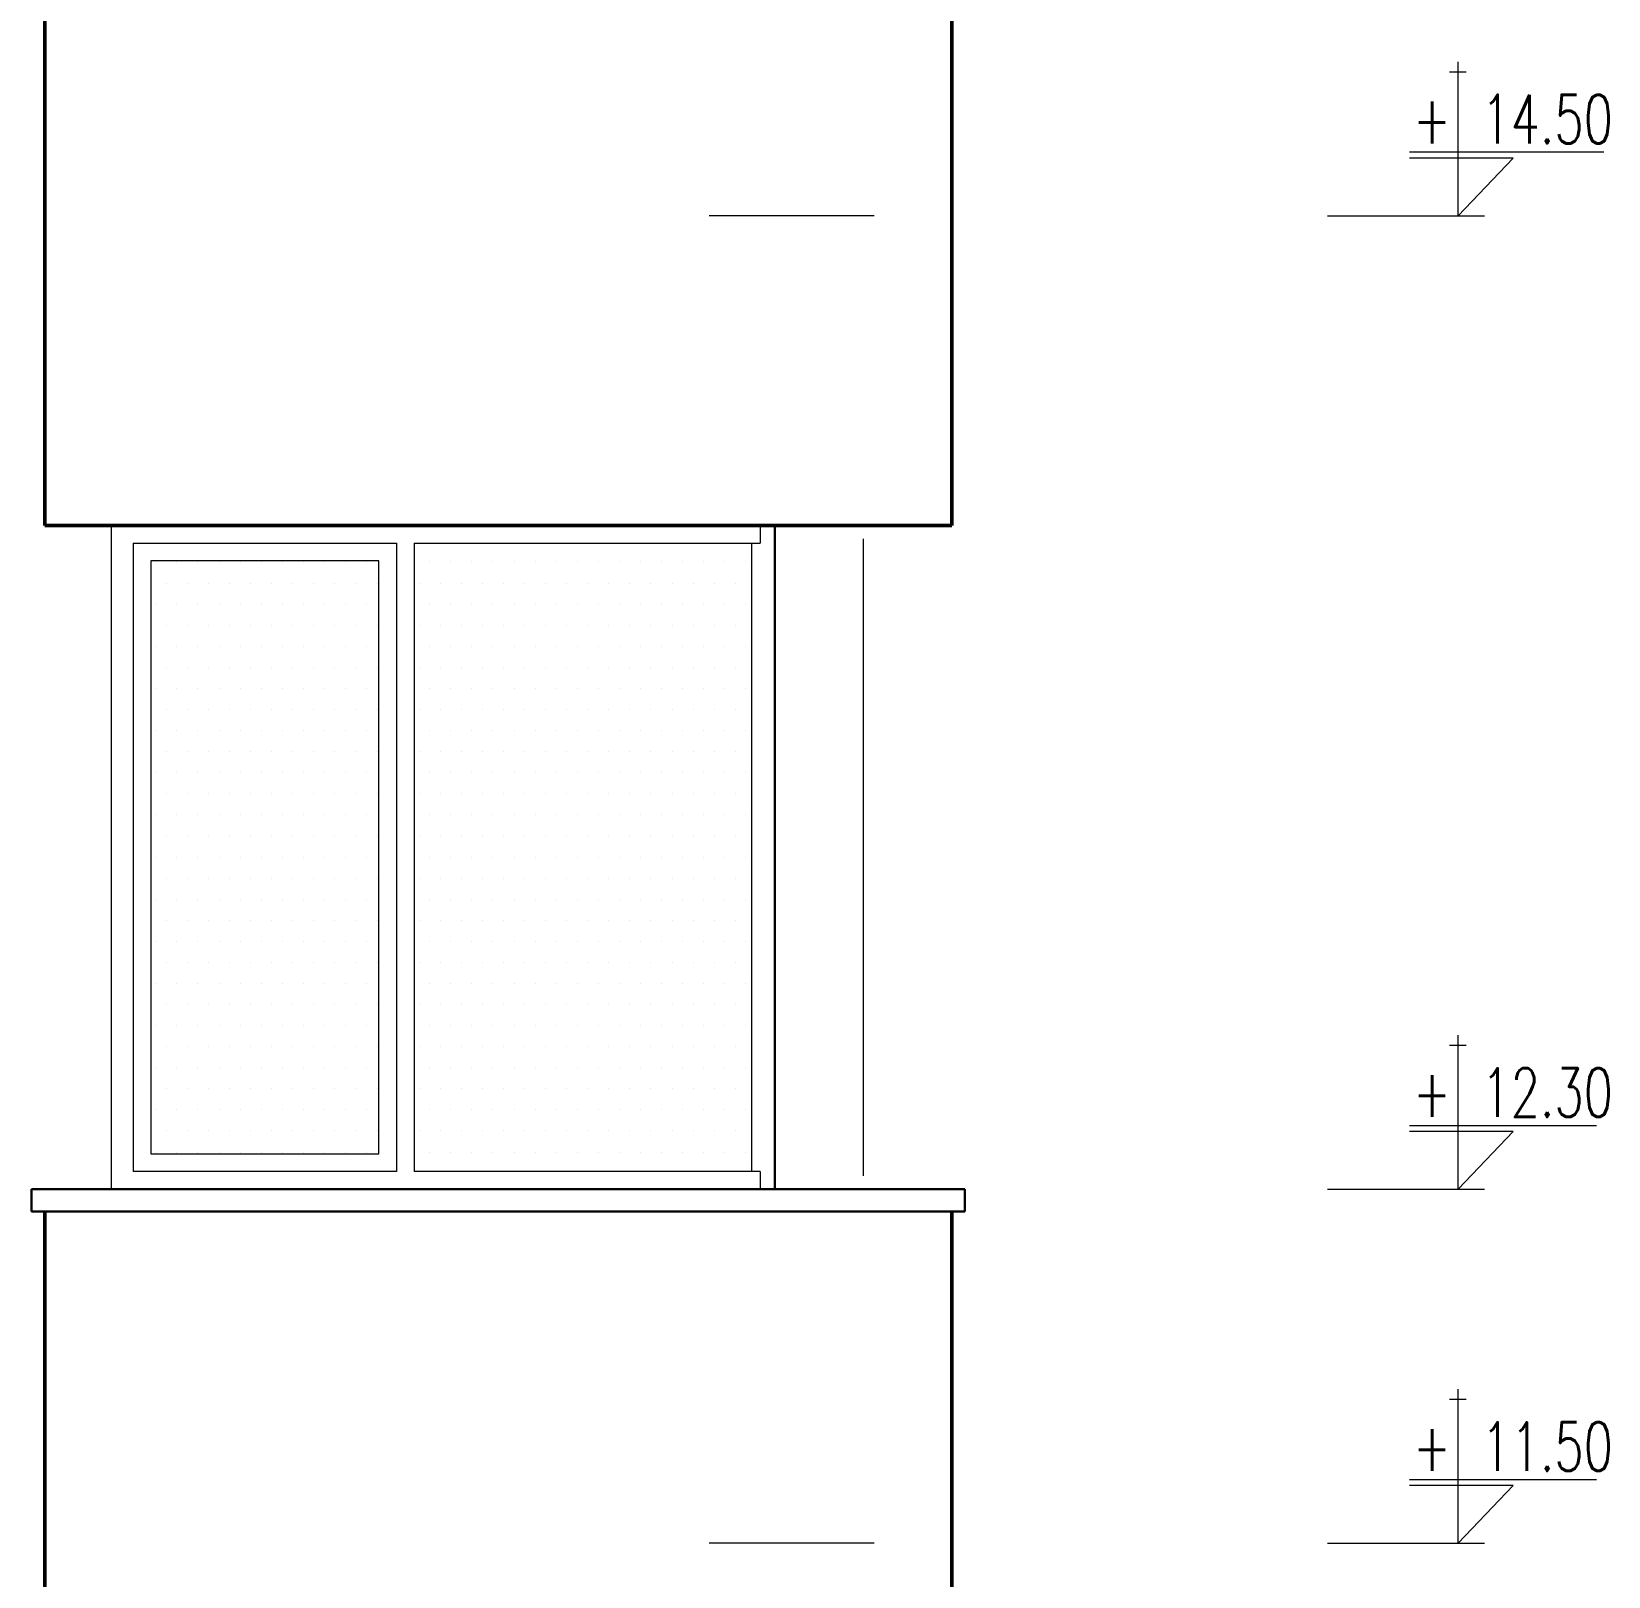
# Model space of a CAD drawing. Header units: millimetres. Extents: x 2016.56 to 2021.8, y 13721.83 to 13722.48.
# Drawn here: x 2020.2897 to 2020.361, y 13722.1634 to 13722.2333 of the extents above; entities that cross this region are included whole.
import ezdxf

# ---------------------------------------------------------------- set-up
doc = ezdxf.new("R2010")
doc.units = ezdxf.units.MM
doc.linetypes.add('ACAD_ISO07W100', pattern=[3, 0, -3])
doc.layers.get('0').update_dxf_attribs({"lineweight": 20})
for name, color, linetype, lineweight in [('0.3', 150, 'Continuous', 30), ('0.5', 200, 'Continuous', 50), ('DUVAR', 4, 'Continuous', 40), ('PENCERE', 3, 'Continuous', 13), ('TEFRİŞ', 11, 'Continuous', 9), ('TEXT', 7, 'Continuous', 20)]:
    doc.layers.add(name, color=color, linetype=linetype, lineweight=lineweight)
doc.styles.get("Standard").update_dxf_attribs({"font": 'txt.shx', "width": 0.7, "height": 11})

msp = doc.modelspace()

# ---------------------------------------------------------------- linework, layer by layer
for p, q in [((2020.293315, 13722.210938), (2020.293315, 13722.180938)), ((2020.322662, 13722.210938), (2020.322662, 13722.210138)), ((2020.294315, 13722.210138), (2020.294315, 13722.181738)), ((2020.294315, 13722.210138), (2020.306215, 13722.210138)), ((2020.306215, 13722.210138), (2020.306215, 13722.181738)), ((2020.307015, 13722.210138), (2020.322662, 13722.210138)), ((2020.307015, 13722.210138), (2020.307015, 13722.181738)), ((2020.322262, 13722.210138), (2020.322262, 13722.181738)), ((2020.305415, 13722.209338), (2020.295115, 13722.209338)), ((2020.295115, 13722.209338), (2020.295115, 13722.182538)), ((2020.305415, 13722.182538), (2020.305415, 13722.209338)), ((2020.295115, 13722.182538), (2020.305415, 13722.182538)), ((2020.306215, 13722.181738), (2020.294315, 13722.181738)), ((2020.322662, 13722.181738), (2020.307015, 13722.181738)), ((2020.322662, 13722.181738), (2020.322662, 13722.180938))]:
    msp.add_line(p, q)
at = {"layer": '0.3'}
for p, q in [((2020.323315, 13722.210938), (2020.323315, 13722.180938)), ((2020.331915, 13722.180938), (2020.289715, 13722.180938)), ((2020.289715, 13722.179938), (2020.289715, 13722.180938)), ((2020.331915, 13722.179938), (2020.331915, 13722.180938)), ((2020.331915, 13722.179938), (2020.289715, 13722.179938))]:
    msp.add_line(p, q, dxfattribs=at)
at = {"layer": '0.5'}
for p, q in [((2020.290315, 13722.239938), (2020.290315, 13722.210938)), ((2020.331315, 13722.239938), (2020.331315, 13722.210938)), ((2020.290315, 13722.210938), (2020.331315, 13722.210938)), ((2020.290315, 13722.179938), (2020.290315, 13722.150938)), ((2020.331315, 13722.179938), (2020.331315, 13722.150938))]:
    msp.add_line(p, q, dxfattribs=at)
at = {"layer": 'DUVAR'}
for p, q in [((2020.295334, 13722.20929), (2020.295334, 13722.20929)), ((2020.296287, 13722.20929), (2020.296287, 13722.20929)), ((2020.297239, 13722.20929), (2020.297239, 13722.20929)), ((2020.298192, 13722.20929), (2020.298192, 13722.20929)), ((2020.299144, 13722.20929), (2020.299144, 13722.20929)), ((2020.300097, 13722.20929), (2020.300097, 13722.20929)), ((2020.301049, 13722.20929), (2020.301049, 13722.20929)), ((2020.302002, 13722.20929), (2020.302002, 13722.20929)), ((2020.302954, 13722.20929), (2020.302954, 13722.20929)), ((2020.303907, 13722.20929), (2020.303907, 13722.20929)), ((2020.304859, 13722.20929), (2020.304859, 13722.20929)), ((2020.307717, 13722.20929), (2020.307717, 13722.20929)), ((2020.308669, 13722.20929), (2020.308669, 13722.20929)), ((2020.309622, 13722.20929), (2020.309622, 13722.20929)), ((2020.310574, 13722.20929), (2020.310574, 13722.20929)), ((2020.311527, 13722.20929), (2020.311527, 13722.20929)), ((2020.312479, 13722.20929), (2020.312479, 13722.20929)), ((2020.313432, 13722.20929), (2020.313432, 13722.20929)), ((2020.314384, 13722.20929), (2020.314384, 13722.20929)), ((2020.315337, 13722.20929), (2020.315337, 13722.20929)), ((2020.316289, 13722.20929), (2020.316289, 13722.20929)), ((2020.317242, 13722.20929), (2020.317242, 13722.20929)), ((2020.318194, 13722.20929), (2020.318194, 13722.20929)), ((2020.319147, 13722.20929), (2020.319147, 13722.20929)), ((2020.320099, 13722.20929), (2020.320099, 13722.20929)), ((2020.321052, 13722.20929), (2020.321052, 13722.20929)), ((2020.322004, 13722.20929), (2020.322004, 13722.20929)), ((2020.29581, 13722.208338), (2020.29581, 13722.208338)), ((2020.296763, 13722.208338), (2020.296763, 13722.208338)), ((2020.297715, 13722.208338), (2020.297715, 13722.208338)), ((2020.298668, 13722.208338), (2020.298668, 13722.208338)), ((2020.29962, 13722.208338), (2020.29962, 13722.208338)), ((2020.300573, 13722.208338), (2020.300573, 13722.208338)), ((2020.301525, 13722.208338), (2020.301525, 13722.208338)), ((2020.302478, 13722.208338), (2020.302478, 13722.208338)), ((2020.30343, 13722.208338), (2020.30343, 13722.208338)), ((2020.304383, 13722.208338), (2020.304383, 13722.208338)), ((2020.305335, 13722.208338), (2020.305335, 13722.208338)), ((2020.30724, 13722.208338), (2020.30724, 13722.208338)), ((2020.308193, 13722.208338), (2020.308193, 13722.208338)), ((2020.309145, 13722.208338), (2020.309145, 13722.208338)), ((2020.310098, 13722.208338), (2020.310098, 13722.208338)), ((2020.31105, 13722.208338), (2020.31105, 13722.208338)), ((2020.312003, 13722.208338), (2020.312003, 13722.208338)), ((2020.312955, 13722.208338), (2020.312955, 13722.208338)), ((2020.313908, 13722.208338), (2020.313908, 13722.208338)), ((2020.31486, 13722.208338), (2020.31486, 13722.208338)), ((2020.315813, 13722.208338), (2020.315813, 13722.208338)), ((2020.316765, 13722.208338), (2020.316765, 13722.208338)), ((2020.317718, 13722.208338), (2020.317718, 13722.208338)), ((2020.31867, 13722.208338), (2020.31867, 13722.208338)), ((2020.319623, 13722.208338), (2020.319623, 13722.208338)), ((2020.320575, 13722.208338), (2020.320575, 13722.208338)), ((2020.321528, 13722.208338), (2020.321528, 13722.208338)), ((2020.295334, 13722.207385), (2020.295334, 13722.207385)), ((2020.296287, 13722.207385), (2020.296287, 13722.207385)), ((2020.297239, 13722.207385), (2020.297239, 13722.207385)), ((2020.298192, 13722.207385), (2020.298192, 13722.207385)), ((2020.299144, 13722.207385), (2020.299144, 13722.207385)), ((2020.300097, 13722.207385), (2020.300097, 13722.207385)), ((2020.301049, 13722.207385), (2020.301049, 13722.207385)), ((2020.302002, 13722.207385), (2020.302002, 13722.207385)), ((2020.302954, 13722.207385), (2020.302954, 13722.207385)), ((2020.303907, 13722.207385), (2020.303907, 13722.207385)), ((2020.304859, 13722.207385), (2020.304859, 13722.207385)), ((2020.307717, 13722.207385), (2020.307717, 13722.207385)), ((2020.308669, 13722.207385), (2020.308669, 13722.207385)), ((2020.309622, 13722.207385), (2020.309622, 13722.207385)), ((2020.310574, 13722.207385), (2020.310574, 13722.207385)), ((2020.311527, 13722.207385), (2020.311527, 13722.207385)), ((2020.312479, 13722.207385), (2020.312479, 13722.207385)), ((2020.313432, 13722.207385), (2020.313432, 13722.207385)), ((2020.314384, 13722.207385), (2020.314384, 13722.207385)), ((2020.315337, 13722.207385), (2020.315337, 13722.207385)), ((2020.316289, 13722.207385), (2020.316289, 13722.207385)), ((2020.317242, 13722.207385), (2020.317242, 13722.207385)), ((2020.318194, 13722.207385), (2020.318194, 13722.207385)), ((2020.319147, 13722.207385), (2020.319147, 13722.207385)), ((2020.320099, 13722.207385), (2020.320099, 13722.207385)), ((2020.321052, 13722.207385), (2020.321052, 13722.207385)), ((2020.322004, 13722.207385), (2020.322004, 13722.207385)), ((2020.29581, 13722.206433), (2020.29581, 13722.206433)), ((2020.296763, 13722.206433), (2020.296763, 13722.206433)), ((2020.297715, 13722.206433), (2020.297715, 13722.206433)), ((2020.298668, 13722.206433), (2020.298668, 13722.206433)), ((2020.29962, 13722.206433), (2020.29962, 13722.206433)), ((2020.300573, 13722.206433), (2020.300573, 13722.206433)), ((2020.301525, 13722.206433), (2020.301525, 13722.206433)), ((2020.302478, 13722.206433), (2020.302478, 13722.206433)), ((2020.30343, 13722.206433), (2020.30343, 13722.206433)), ((2020.304383, 13722.206433), (2020.304383, 13722.206433)), ((2020.305335, 13722.206433), (2020.305335, 13722.206433)), ((2020.30724, 13722.206433), (2020.30724, 13722.206433)), ((2020.308193, 13722.206433), (2020.308193, 13722.206433)), ((2020.309145, 13722.206433), (2020.309145, 13722.206433)), ((2020.310098, 13722.206433), (2020.310098, 13722.206433)), ((2020.31105, 13722.206433), (2020.31105, 13722.206433)), ((2020.312003, 13722.206433), (2020.312003, 13722.206433)), ((2020.312955, 13722.206433), (2020.312955, 13722.206433)), ((2020.313908, 13722.206433), (2020.313908, 13722.206433)), ((2020.31486, 13722.206433), (2020.31486, 13722.206433)), ((2020.315813, 13722.206433), (2020.315813, 13722.206433)), ((2020.316765, 13722.206433), (2020.316765, 13722.206433)), ((2020.317718, 13722.206433), (2020.317718, 13722.206433)), ((2020.31867, 13722.206433), (2020.31867, 13722.206433)), ((2020.319623, 13722.206433), (2020.319623, 13722.206433)), ((2020.320575, 13722.206433), (2020.320575, 13722.206433)), ((2020.321528, 13722.206433), (2020.321528, 13722.206433)), ((2020.295334, 13722.20548), (2020.295334, 13722.20548)), ((2020.296287, 13722.20548), (2020.296287, 13722.20548)), ((2020.297239, 13722.20548), (2020.297239, 13722.20548)), ((2020.298192, 13722.20548), (2020.298192, 13722.20548)), ((2020.299144, 13722.20548), (2020.299144, 13722.20548)), ((2020.300097, 13722.20548), (2020.300097, 13722.20548)), ((2020.301049, 13722.20548), (2020.301049, 13722.20548)), ((2020.302002, 13722.20548), (2020.302002, 13722.20548)), ((2020.302954, 13722.20548), (2020.302954, 13722.20548)), ((2020.303907, 13722.20548), (2020.303907, 13722.20548)), ((2020.304859, 13722.20548), (2020.304859, 13722.20548)), ((2020.307717, 13722.20548), (2020.307717, 13722.20548)), ((2020.308669, 13722.20548), (2020.308669, 13722.20548)), ((2020.309622, 13722.20548), (2020.309622, 13722.20548)), ((2020.310574, 13722.20548), (2020.310574, 13722.20548)), ((2020.311527, 13722.20548), (2020.311527, 13722.20548)), ((2020.312479, 13722.20548), (2020.312479, 13722.20548)), ((2020.313432, 13722.20548), (2020.313432, 13722.20548)), ((2020.314384, 13722.20548), (2020.314384, 13722.20548)), ((2020.315337, 13722.20548), (2020.315337, 13722.20548)), ((2020.316289, 13722.20548), (2020.316289, 13722.20548)), ((2020.317242, 13722.20548), (2020.317242, 13722.20548)), ((2020.318194, 13722.20548), (2020.318194, 13722.20548)), ((2020.319147, 13722.20548), (2020.319147, 13722.20548)), ((2020.320099, 13722.20548), (2020.320099, 13722.20548)), ((2020.321052, 13722.20548), (2020.321052, 13722.20548)), ((2020.322004, 13722.20548), (2020.322004, 13722.20548)), ((2020.29581, 13722.204528), (2020.29581, 13722.204528)), ((2020.296763, 13722.204528), (2020.296763, 13722.204528)), ((2020.297715, 13722.204528), (2020.297715, 13722.204528)), ((2020.298668, 13722.204528), (2020.298668, 13722.204528)), ((2020.29962, 13722.204528), (2020.29962, 13722.204528)), ((2020.300573, 13722.204528), (2020.300573, 13722.204528)), ((2020.301525, 13722.204528), (2020.301525, 13722.204528)), ((2020.302478, 13722.204528), (2020.302478, 13722.204528)), ((2020.30343, 13722.204528), (2020.30343, 13722.204528)), ((2020.304383, 13722.204528), (2020.304383, 13722.204528)), ((2020.305335, 13722.204528), (2020.305335, 13722.204528)), ((2020.30724, 13722.204528), (2020.30724, 13722.204528)), ((2020.308193, 13722.204528), (2020.308193, 13722.204528)), ((2020.309145, 13722.204528), (2020.309145, 13722.204528)), ((2020.310098, 13722.204528), (2020.310098, 13722.204528)), ((2020.31105, 13722.204528), (2020.31105, 13722.204528)), ((2020.312003, 13722.204528), (2020.312003, 13722.204528)), ((2020.312955, 13722.204528), (2020.312955, 13722.204528)), ((2020.313908, 13722.204528), (2020.313908, 13722.204528)), ((2020.31486, 13722.204528), (2020.31486, 13722.204528)), ((2020.315813, 13722.204528), (2020.315813, 13722.204528)), ((2020.316765, 13722.204528), (2020.316765, 13722.204528)), ((2020.317718, 13722.204528), (2020.317718, 13722.204528)), ((2020.31867, 13722.204528), (2020.31867, 13722.204528)), ((2020.319623, 13722.204528), (2020.319623, 13722.204528)), ((2020.320575, 13722.204528), (2020.320575, 13722.204528)), ((2020.321528, 13722.204528), (2020.321528, 13722.204528)), ((2020.295334, 13722.203575), (2020.295334, 13722.203575)), ((2020.296287, 13722.203575), (2020.296287, 13722.203575)), ((2020.297239, 13722.203575), (2020.297239, 13722.203575)), ((2020.298192, 13722.203575), (2020.298192, 13722.203575)), ((2020.299144, 13722.203575), (2020.299144, 13722.203575)), ((2020.300097, 13722.203575), (2020.300097, 13722.203575)), ((2020.301049, 13722.203575), (2020.301049, 13722.203575)), ((2020.302002, 13722.203575), (2020.302002, 13722.203575)), ((2020.302954, 13722.203575), (2020.302954, 13722.203575)), ((2020.303907, 13722.203575), (2020.303907, 13722.203575)), ((2020.304859, 13722.203575), (2020.304859, 13722.203575)), ((2020.307717, 13722.203575), (2020.307717, 13722.203575)), ((2020.308669, 13722.203575), (2020.308669, 13722.203575)), ((2020.309622, 13722.203575), (2020.309622, 13722.203575)), ((2020.310574, 13722.203575), (2020.310574, 13722.203575)), ((2020.311527, 13722.203575), (2020.311527, 13722.203575)), ((2020.312479, 13722.203575), (2020.312479, 13722.203575)), ((2020.313432, 13722.203575), (2020.313432, 13722.203575)), ((2020.314384, 13722.203575), (2020.314384, 13722.203575)), ((2020.315337, 13722.203575), (2020.315337, 13722.203575)), ((2020.316289, 13722.203575), (2020.316289, 13722.203575)), ((2020.317242, 13722.203575), (2020.317242, 13722.203575)), ((2020.318194, 13722.203575), (2020.318194, 13722.203575)), ((2020.319147, 13722.203575), (2020.319147, 13722.203575)), ((2020.320099, 13722.203575), (2020.320099, 13722.203575)), ((2020.321052, 13722.203575), (2020.321052, 13722.203575)), ((2020.322004, 13722.203575), (2020.322004, 13722.203575)), ((2020.29581, 13722.202623), (2020.29581, 13722.202623)), ((2020.296763, 13722.202623), (2020.296763, 13722.202623)), ((2020.297715, 13722.202623), (2020.297715, 13722.202623)), ((2020.298668, 13722.202623), (2020.298668, 13722.202623)), ((2020.29962, 13722.202623), (2020.29962, 13722.202623)), ((2020.300573, 13722.202623), (2020.300573, 13722.202623)), ((2020.301525, 13722.202623), (2020.301525, 13722.202623)), ((2020.302478, 13722.202623), (2020.302478, 13722.202623)), ((2020.30343, 13722.202623), (2020.30343, 13722.202623)), ((2020.304383, 13722.202623), (2020.304383, 13722.202623)), ((2020.305335, 13722.202623), (2020.305335, 13722.202623)), ((2020.30724, 13722.202623), (2020.30724, 13722.202623)), ((2020.308193, 13722.202623), (2020.308193, 13722.202623)), ((2020.309145, 13722.202623), (2020.309145, 13722.202623)), ((2020.310098, 13722.202623), (2020.310098, 13722.202623)), ((2020.31105, 13722.202623), (2020.31105, 13722.202623)), ((2020.312003, 13722.202623), (2020.312003, 13722.202623)), ((2020.312955, 13722.202623), (2020.312955, 13722.202623)), ((2020.313908, 13722.202623), (2020.313908, 13722.202623)), ((2020.31486, 13722.202623), (2020.31486, 13722.202623)), ((2020.315813, 13722.202623), (2020.315813, 13722.202623)), ((2020.316765, 13722.202623), (2020.316765, 13722.202623)), ((2020.317718, 13722.202623), (2020.317718, 13722.202623)), ((2020.31867, 13722.202623), (2020.31867, 13722.202623)), ((2020.319623, 13722.202623), (2020.319623, 13722.202623)), ((2020.320575, 13722.202623), (2020.320575, 13722.202623)), ((2020.321528, 13722.202623), (2020.321528, 13722.202623)), ((2020.295334, 13722.20167), (2020.295334, 13722.20167)), ((2020.296287, 13722.20167), (2020.296287, 13722.20167)), ((2020.297239, 13722.20167), (2020.297239, 13722.20167)), ((2020.298192, 13722.20167), (2020.298192, 13722.20167)), ((2020.299144, 13722.20167), (2020.299144, 13722.20167)), ((2020.300097, 13722.20167), (2020.300097, 13722.20167)), ((2020.301049, 13722.20167), (2020.301049, 13722.20167)), ((2020.302002, 13722.20167), (2020.302002, 13722.20167)), ((2020.302954, 13722.20167), (2020.302954, 13722.20167)), ((2020.303907, 13722.20167), (2020.303907, 13722.20167)), ((2020.304859, 13722.20167), (2020.304859, 13722.20167)), ((2020.307717, 13722.20167), (2020.307717, 13722.20167)), ((2020.308669, 13722.20167), (2020.308669, 13722.20167)), ((2020.309622, 13722.20167), (2020.309622, 13722.20167)), ((2020.310574, 13722.20167), (2020.310574, 13722.20167)), ((2020.311527, 13722.20167), (2020.311527, 13722.20167)), ((2020.312479, 13722.20167), (2020.312479, 13722.20167)), ((2020.313432, 13722.20167), (2020.313432, 13722.20167)), ((2020.314384, 13722.20167), (2020.314384, 13722.20167)), ((2020.315337, 13722.20167), (2020.315337, 13722.20167)), ((2020.316289, 13722.20167), (2020.316289, 13722.20167)), ((2020.317242, 13722.20167), (2020.317242, 13722.20167)), ((2020.318194, 13722.20167), (2020.318194, 13722.20167)), ((2020.319147, 13722.20167), (2020.319147, 13722.20167)), ((2020.320099, 13722.20167), (2020.320099, 13722.20167)), ((2020.321052, 13722.20167), (2020.321052, 13722.20167)), ((2020.322004, 13722.20167), (2020.322004, 13722.20167)), ((2020.29581, 13722.200718), (2020.29581, 13722.200718)), ((2020.296763, 13722.200718), (2020.296763, 13722.200718)), ((2020.297715, 13722.200718), (2020.297715, 13722.200718)), ((2020.298668, 13722.200718), (2020.298668, 13722.200718)), ((2020.29962, 13722.200718), (2020.29962, 13722.200718)), ((2020.300573, 13722.200718), (2020.300573, 13722.200718)), ((2020.301525, 13722.200718), (2020.301525, 13722.200718)), ((2020.302478, 13722.200718), (2020.302478, 13722.200718)), ((2020.30343, 13722.200718), (2020.30343, 13722.200718)), ((2020.304383, 13722.200718), (2020.304383, 13722.200718)), ((2020.305335, 13722.200718), (2020.305335, 13722.200718)), ((2020.30724, 13722.200718), (2020.30724, 13722.200718)), ((2020.308193, 13722.200718), (2020.308193, 13722.200718)), ((2020.309145, 13722.200718), (2020.309145, 13722.200718)), ((2020.310098, 13722.200718), (2020.310098, 13722.200718)), ((2020.31105, 13722.200718), (2020.31105, 13722.200718)), ((2020.312003, 13722.200718), (2020.312003, 13722.200718)), ((2020.312955, 13722.200718), (2020.312955, 13722.200718)), ((2020.313908, 13722.200718), (2020.313908, 13722.200718)), ((2020.31486, 13722.200718), (2020.31486, 13722.200718)), ((2020.315813, 13722.200718), (2020.315813, 13722.200718)), ((2020.316765, 13722.200718), (2020.316765, 13722.200718)), ((2020.317718, 13722.200718), (2020.317718, 13722.200718)), ((2020.31867, 13722.200718), (2020.31867, 13722.200718)), ((2020.319623, 13722.200718), (2020.319623, 13722.200718)), ((2020.320575, 13722.200718), (2020.320575, 13722.200718)), ((2020.321528, 13722.200718), (2020.321528, 13722.200718)), ((2020.295334, 13722.199765), (2020.295334, 13722.199765)), ((2020.296287, 13722.199765), (2020.296287, 13722.199765)), ((2020.297239, 13722.199765), (2020.297239, 13722.199765)), ((2020.298192, 13722.199765), (2020.298192, 13722.199765)), ((2020.299144, 13722.199765), (2020.299144, 13722.199765)), ((2020.300097, 13722.199765), (2020.300097, 13722.199765)), ((2020.301049, 13722.199765), (2020.301049, 13722.199765)), ((2020.302002, 13722.199765), (2020.302002, 13722.199765)), ((2020.302954, 13722.199765), (2020.302954, 13722.199765)), ((2020.303907, 13722.199765), (2020.303907, 13722.199765)), ((2020.304859, 13722.199765), (2020.304859, 13722.199765)), ((2020.307717, 13722.199765), (2020.307717, 13722.199765)), ((2020.308669, 13722.199765), (2020.308669, 13722.199765)), ((2020.309622, 13722.199765), (2020.309622, 13722.199765)), ((2020.310574, 13722.199765), (2020.310574, 13722.199765)), ((2020.311527, 13722.199765), (2020.311527, 13722.199765)), ((2020.312479, 13722.199765), (2020.312479, 13722.199765)), ((2020.313432, 13722.199765), (2020.313432, 13722.199765)), ((2020.314384, 13722.199765), (2020.314384, 13722.199765)), ((2020.315337, 13722.199765), (2020.315337, 13722.199765)), ((2020.316289, 13722.199765), (2020.316289, 13722.199765)), ((2020.317242, 13722.199765), (2020.317242, 13722.199765)), ((2020.318194, 13722.199765), (2020.318194, 13722.199765)), ((2020.319147, 13722.199765), (2020.319147, 13722.199765)), ((2020.320099, 13722.199765), (2020.320099, 13722.199765)), ((2020.321052, 13722.199765), (2020.321052, 13722.199765)), ((2020.322004, 13722.199765), (2020.322004, 13722.199765)), ((2020.29581, 13722.198813), (2020.29581, 13722.198813)), ((2020.296763, 13722.198813), (2020.296763, 13722.198813)), ((2020.297715, 13722.198813), (2020.297715, 13722.198813)), ((2020.298668, 13722.198813), (2020.298668, 13722.198813)), ((2020.29962, 13722.198813), (2020.29962, 13722.198813)), ((2020.300573, 13722.198813), (2020.300573, 13722.198813)), ((2020.301525, 13722.198813), (2020.301525, 13722.198813)), ((2020.302478, 13722.198813), (2020.302478, 13722.198813)), ((2020.30343, 13722.198813), (2020.30343, 13722.198813)), ((2020.304383, 13722.198813), (2020.304383, 13722.198813)), ((2020.305335, 13722.198813), (2020.305335, 13722.198813)), ((2020.30724, 13722.198813), (2020.30724, 13722.198813)), ((2020.308193, 13722.198813), (2020.308193, 13722.198813)), ((2020.309145, 13722.198813), (2020.309145, 13722.198813)), ((2020.310098, 13722.198813), (2020.310098, 13722.198813)), ((2020.31105, 13722.198813), (2020.31105, 13722.198813)), ((2020.312003, 13722.198813), (2020.312003, 13722.198813)), ((2020.312955, 13722.198813), (2020.312955, 13722.198813)), ((2020.313908, 13722.198813), (2020.313908, 13722.198813)), ((2020.31486, 13722.198813), (2020.31486, 13722.198813)), ((2020.315813, 13722.198813), (2020.315813, 13722.198813)), ((2020.316765, 13722.198813), (2020.316765, 13722.198813)), ((2020.317718, 13722.198813), (2020.317718, 13722.198813)), ((2020.31867, 13722.198813), (2020.31867, 13722.198813)), ((2020.319623, 13722.198813), (2020.319623, 13722.198813)), ((2020.320575, 13722.198813), (2020.320575, 13722.198813)), ((2020.321528, 13722.198813), (2020.321528, 13722.198813)), ((2020.295334, 13722.19786), (2020.295334, 13722.19786)), ((2020.296287, 13722.19786), (2020.296287, 13722.19786)), ((2020.297239, 13722.19786), (2020.297239, 13722.19786)), ((2020.298192, 13722.19786), (2020.298192, 13722.19786)), ((2020.299144, 13722.19786), (2020.299144, 13722.19786)), ((2020.300097, 13722.19786), (2020.300097, 13722.19786)), ((2020.301049, 13722.19786), (2020.301049, 13722.19786)), ((2020.302002, 13722.19786), (2020.302002, 13722.19786)), ((2020.302954, 13722.19786), (2020.302954, 13722.19786)), ((2020.303907, 13722.19786), (2020.303907, 13722.19786)), ((2020.304859, 13722.19786), (2020.304859, 13722.19786)), ((2020.307717, 13722.19786), (2020.307717, 13722.19786)), ((2020.308669, 13722.19786), (2020.308669, 13722.19786)), ((2020.309622, 13722.19786), (2020.309622, 13722.19786)), ((2020.310574, 13722.19786), (2020.310574, 13722.19786)), ((2020.311527, 13722.19786), (2020.311527, 13722.19786)), ((2020.312479, 13722.19786), (2020.312479, 13722.19786)), ((2020.313432, 13722.19786), (2020.313432, 13722.19786)), ((2020.314384, 13722.19786), (2020.314384, 13722.19786)), ((2020.315337, 13722.19786), (2020.315337, 13722.19786)), ((2020.316289, 13722.19786), (2020.316289, 13722.19786)), ((2020.317242, 13722.19786), (2020.317242, 13722.19786)), ((2020.318194, 13722.19786), (2020.318194, 13722.19786)), ((2020.319147, 13722.19786), (2020.319147, 13722.19786)), ((2020.320099, 13722.19786), (2020.320099, 13722.19786)), ((2020.321052, 13722.19786), (2020.321052, 13722.19786)), ((2020.322004, 13722.19786), (2020.322004, 13722.19786)), ((2020.29581, 13722.196908), (2020.29581, 13722.196908)), ((2020.296763, 13722.196908), (2020.296763, 13722.196908)), ((2020.297715, 13722.196908), (2020.297715, 13722.196908)), ((2020.298668, 13722.196908), (2020.298668, 13722.196908)), ((2020.29962, 13722.196908), (2020.29962, 13722.196908)), ((2020.300573, 13722.196908), (2020.300573, 13722.196908)), ((2020.301525, 13722.196908), (2020.301525, 13722.196908)), ((2020.302478, 13722.196908), (2020.302478, 13722.196908)), ((2020.30343, 13722.196908), (2020.30343, 13722.196908)), ((2020.304383, 13722.196908), (2020.304383, 13722.196908)), ((2020.305335, 13722.196908), (2020.305335, 13722.196908)), ((2020.30724, 13722.196908), (2020.30724, 13722.196908)), ((2020.308193, 13722.196908), (2020.308193, 13722.196908)), ((2020.309145, 13722.196908), (2020.309145, 13722.196908)), ((2020.310098, 13722.196908), (2020.310098, 13722.196908)), ((2020.31105, 13722.196908), (2020.31105, 13722.196908)), ((2020.312003, 13722.196908), (2020.312003, 13722.196908)), ((2020.312955, 13722.196908), (2020.312955, 13722.196908)), ((2020.313908, 13722.196908), (2020.313908, 13722.196908)), ((2020.31486, 13722.196908), (2020.31486, 13722.196908)), ((2020.315813, 13722.196908), (2020.315813, 13722.196908)), ((2020.316765, 13722.196908), (2020.316765, 13722.196908)), ((2020.317718, 13722.196908), (2020.317718, 13722.196908)), ((2020.31867, 13722.196908), (2020.31867, 13722.196908)), ((2020.319623, 13722.196908), (2020.319623, 13722.196908)), ((2020.320575, 13722.196908), (2020.320575, 13722.196908)), ((2020.321528, 13722.196908), (2020.321528, 13722.196908)), ((2020.295334, 13722.195955), (2020.295334, 13722.195955)), ((2020.296287, 13722.195955), (2020.296287, 13722.195955)), ((2020.297239, 13722.195955), (2020.297239, 13722.195955)), ((2020.298192, 13722.195955), (2020.298192, 13722.195955)), ((2020.299144, 13722.195955), (2020.299144, 13722.195955)), ((2020.300097, 13722.195955), (2020.300097, 13722.195955)), ((2020.301049, 13722.195955), (2020.301049, 13722.195955)), ((2020.302002, 13722.195955), (2020.302002, 13722.195955)), ((2020.302954, 13722.195955), (2020.302954, 13722.195955)), ((2020.303907, 13722.195955), (2020.303907, 13722.195955)), ((2020.304859, 13722.195955), (2020.304859, 13722.195955)), ((2020.307717, 13722.195955), (2020.307717, 13722.195955)), ((2020.308669, 13722.195955), (2020.308669, 13722.195955)), ((2020.309622, 13722.195955), (2020.309622, 13722.195955)), ((2020.310574, 13722.195955), (2020.310574, 13722.195955)), ((2020.311527, 13722.195955), (2020.311527, 13722.195955)), ((2020.312479, 13722.195955), (2020.312479, 13722.195955)), ((2020.313432, 13722.195955), (2020.313432, 13722.195955)), ((2020.314384, 13722.195955), (2020.314384, 13722.195955)), ((2020.315337, 13722.195955), (2020.315337, 13722.195955)), ((2020.316289, 13722.195955), (2020.316289, 13722.195955)), ((2020.317242, 13722.195955), (2020.317242, 13722.195955)), ((2020.318194, 13722.195955), (2020.318194, 13722.195955)), ((2020.319147, 13722.195955), (2020.319147, 13722.195955)), ((2020.320099, 13722.195955), (2020.320099, 13722.195955)), ((2020.321052, 13722.195955), (2020.321052, 13722.195955)), ((2020.322004, 13722.195955), (2020.322004, 13722.195955)), ((2020.29581, 13722.195003), (2020.29581, 13722.195003)), ((2020.296763, 13722.195003), (2020.296763, 13722.195003)), ((2020.297715, 13722.195003), (2020.297715, 13722.195003)), ((2020.298668, 13722.195003), (2020.298668, 13722.195003)), ((2020.29962, 13722.195003), (2020.29962, 13722.195003)), ((2020.300573, 13722.195003), (2020.300573, 13722.195003)), ((2020.301525, 13722.195003), (2020.301525, 13722.195003)), ((2020.302478, 13722.195003), (2020.302478, 13722.195003)), ((2020.30343, 13722.195003), (2020.30343, 13722.195003)), ((2020.304383, 13722.195003), (2020.304383, 13722.195003)), ((2020.305335, 13722.195003), (2020.305335, 13722.195003)), ((2020.30724, 13722.195003), (2020.30724, 13722.195003)), ((2020.308193, 13722.195003), (2020.308193, 13722.195003)), ((2020.309145, 13722.195003), (2020.309145, 13722.195003)), ((2020.310098, 13722.195003), (2020.310098, 13722.195003)), ((2020.31105, 13722.195003), (2020.31105, 13722.195003)), ((2020.312003, 13722.195003), (2020.312003, 13722.195003)), ((2020.312955, 13722.195003), (2020.312955, 13722.195003)), ((2020.313908, 13722.195003), (2020.313908, 13722.195003)), ((2020.31486, 13722.195003), (2020.31486, 13722.195003)), ((2020.315813, 13722.195003), (2020.315813, 13722.195003)), ((2020.316765, 13722.195003), (2020.316765, 13722.195003)), ((2020.317718, 13722.195003), (2020.317718, 13722.195003)), ((2020.31867, 13722.195003), (2020.31867, 13722.195003)), ((2020.319623, 13722.195003), (2020.319623, 13722.195003)), ((2020.320575, 13722.195003), (2020.320575, 13722.195003)), ((2020.321528, 13722.195003), (2020.321528, 13722.195003)), ((2020.295334, 13722.19405), (2020.295334, 13722.19405)), ((2020.296287, 13722.19405), (2020.296287, 13722.19405)), ((2020.297239, 13722.19405), (2020.297239, 13722.19405)), ((2020.298192, 13722.19405), (2020.298192, 13722.19405)), ((2020.299144, 13722.19405), (2020.299144, 13722.19405)), ((2020.300097, 13722.19405), (2020.300097, 13722.19405)), ((2020.301049, 13722.19405), (2020.301049, 13722.19405)), ((2020.302002, 13722.19405), (2020.302002, 13722.19405)), ((2020.302954, 13722.19405), (2020.302954, 13722.19405)), ((2020.303907, 13722.19405), (2020.303907, 13722.19405)), ((2020.304859, 13722.19405), (2020.304859, 13722.19405)), ((2020.307717, 13722.19405), (2020.307717, 13722.19405)), ((2020.308669, 13722.19405), (2020.308669, 13722.19405)), ((2020.309622, 13722.19405), (2020.309622, 13722.19405)), ((2020.310574, 13722.19405), (2020.310574, 13722.19405)), ((2020.311527, 13722.19405), (2020.311527, 13722.19405)), ((2020.312479, 13722.19405), (2020.312479, 13722.19405)), ((2020.313432, 13722.19405), (2020.313432, 13722.19405)), ((2020.314384, 13722.19405), (2020.314384, 13722.19405)), ((2020.315337, 13722.19405), (2020.315337, 13722.19405)), ((2020.316289, 13722.19405), (2020.316289, 13722.19405)), ((2020.317242, 13722.19405), (2020.317242, 13722.19405)), ((2020.318194, 13722.19405), (2020.318194, 13722.19405)), ((2020.319147, 13722.19405), (2020.319147, 13722.19405)), ((2020.320099, 13722.19405), (2020.320099, 13722.19405)), ((2020.321052, 13722.19405), (2020.321052, 13722.19405)), ((2020.322004, 13722.19405), (2020.322004, 13722.19405)), ((2020.29581, 13722.193098), (2020.29581, 13722.193098)), ((2020.296763, 13722.193098), (2020.296763, 13722.193098)), ((2020.297715, 13722.193098), (2020.297715, 13722.193098)), ((2020.298668, 13722.193098), (2020.298668, 13722.193098)), ((2020.29962, 13722.193098), (2020.29962, 13722.193098)), ((2020.300573, 13722.193098), (2020.300573, 13722.193098)), ((2020.301525, 13722.193098), (2020.301525, 13722.193098)), ((2020.302478, 13722.193098), (2020.302478, 13722.193098)), ((2020.30343, 13722.193098), (2020.30343, 13722.193098)), ((2020.304383, 13722.193098), (2020.304383, 13722.193098)), ((2020.305335, 13722.193098), (2020.305335, 13722.193098)), ((2020.30724, 13722.193098), (2020.30724, 13722.193098)), ((2020.308193, 13722.193098), (2020.308193, 13722.193098)), ((2020.309145, 13722.193098), (2020.309145, 13722.193098)), ((2020.310098, 13722.193098), (2020.310098, 13722.193098)), ((2020.31105, 13722.193098), (2020.31105, 13722.193098)), ((2020.312003, 13722.193098), (2020.312003, 13722.193098)), ((2020.312955, 13722.193098), (2020.312955, 13722.193098)), ((2020.313908, 13722.193098), (2020.313908, 13722.193098)), ((2020.31486, 13722.193098), (2020.31486, 13722.193098)), ((2020.315813, 13722.193098), (2020.315813, 13722.193098)), ((2020.316765, 13722.193098), (2020.316765, 13722.193098)), ((2020.317718, 13722.193098), (2020.317718, 13722.193098)), ((2020.31867, 13722.193098), (2020.31867, 13722.193098)), ((2020.319623, 13722.193098), (2020.319623, 13722.193098)), ((2020.320575, 13722.193098), (2020.320575, 13722.193098)), ((2020.321528, 13722.193098), (2020.321528, 13722.193098)), ((2020.295334, 13722.192145), (2020.295334, 13722.192145)), ((2020.296287, 13722.192145), (2020.296287, 13722.192145)), ((2020.297239, 13722.192145), (2020.297239, 13722.192145)), ((2020.298192, 13722.192145), (2020.298192, 13722.192145)), ((2020.299144, 13722.192145), (2020.299144, 13722.192145)), ((2020.300097, 13722.192145), (2020.300097, 13722.192145)), ((2020.301049, 13722.192145), (2020.301049, 13722.192145)), ((2020.302002, 13722.192145), (2020.302002, 13722.192145)), ((2020.302954, 13722.192145), (2020.302954, 13722.192145)), ((2020.303907, 13722.192145), (2020.303907, 13722.192145)), ((2020.304859, 13722.192145), (2020.304859, 13722.192145)), ((2020.307717, 13722.192145), (2020.307717, 13722.192145)), ((2020.308669, 13722.192145), (2020.308669, 13722.192145)), ((2020.309622, 13722.192145), (2020.309622, 13722.192145)), ((2020.310574, 13722.192145), (2020.310574, 13722.192145)), ((2020.311527, 13722.192145), (2020.311527, 13722.192145)), ((2020.312479, 13722.192145), (2020.312479, 13722.192145)), ((2020.313432, 13722.192145), (2020.313432, 13722.192145)), ((2020.314384, 13722.192145), (2020.314384, 13722.192145)), ((2020.315337, 13722.192145), (2020.315337, 13722.192145)), ((2020.316289, 13722.192145), (2020.316289, 13722.192145)), ((2020.317242, 13722.192145), (2020.317242, 13722.192145)), ((2020.318194, 13722.192145), (2020.318194, 13722.192145)), ((2020.319147, 13722.192145), (2020.319147, 13722.192145)), ((2020.320099, 13722.192145), (2020.320099, 13722.192145)), ((2020.321052, 13722.192145), (2020.321052, 13722.192145)), ((2020.322004, 13722.192145), (2020.322004, 13722.192145)), ((2020.29581, 13722.191193), (2020.29581, 13722.191193)), ((2020.296763, 13722.191193), (2020.296763, 13722.191193)), ((2020.297715, 13722.191193), (2020.297715, 13722.191193)), ((2020.298668, 13722.191193), (2020.298668, 13722.191193)), ((2020.29962, 13722.191193), (2020.29962, 13722.191193)), ((2020.300573, 13722.191193), (2020.300573, 13722.191193)), ((2020.301525, 13722.191193), (2020.301525, 13722.191193)), ((2020.302478, 13722.191193), (2020.302478, 13722.191193)), ((2020.30343, 13722.191193), (2020.30343, 13722.191193)), ((2020.304383, 13722.191193), (2020.304383, 13722.191193)), ((2020.305335, 13722.191193), (2020.305335, 13722.191193)), ((2020.30724, 13722.191193), (2020.30724, 13722.191193)), ((2020.308193, 13722.191193), (2020.308193, 13722.191193)), ((2020.309145, 13722.191193), (2020.309145, 13722.191193)), ((2020.310098, 13722.191193), (2020.310098, 13722.191193)), ((2020.31105, 13722.191193), (2020.31105, 13722.191193)), ((2020.312003, 13722.191193), (2020.312003, 13722.191193)), ((2020.312955, 13722.191193), (2020.312955, 13722.191193)), ((2020.313908, 13722.191193), (2020.313908, 13722.191193)), ((2020.31486, 13722.191193), (2020.31486, 13722.191193)), ((2020.315813, 13722.191193), (2020.315813, 13722.191193)), ((2020.316765, 13722.191193), (2020.316765, 13722.191193)), ((2020.317718, 13722.191193), (2020.317718, 13722.191193)), ((2020.31867, 13722.191193), (2020.31867, 13722.191193)), ((2020.319623, 13722.191193), (2020.319623, 13722.191193)), ((2020.320575, 13722.191193), (2020.320575, 13722.191193)), ((2020.321528, 13722.191193), (2020.321528, 13722.191193)), ((2020.295334, 13722.19024), (2020.295334, 13722.19024)), ((2020.296287, 13722.19024), (2020.296287, 13722.19024)), ((2020.297239, 13722.19024), (2020.297239, 13722.19024)), ((2020.298192, 13722.19024), (2020.298192, 13722.19024)), ((2020.299144, 13722.19024), (2020.299144, 13722.19024)), ((2020.300097, 13722.19024), (2020.300097, 13722.19024)), ((2020.301049, 13722.19024), (2020.301049, 13722.19024)), ((2020.302002, 13722.19024), (2020.302002, 13722.19024)), ((2020.302954, 13722.19024), (2020.302954, 13722.19024)), ((2020.303907, 13722.19024), (2020.303907, 13722.19024)), ((2020.304859, 13722.19024), (2020.304859, 13722.19024)), ((2020.307717, 13722.19024), (2020.307717, 13722.19024)), ((2020.308669, 13722.19024), (2020.308669, 13722.19024)), ((2020.309622, 13722.19024), (2020.309622, 13722.19024)), ((2020.310574, 13722.19024), (2020.310574, 13722.19024)), ((2020.311527, 13722.19024), (2020.311527, 13722.19024)), ((2020.312479, 13722.19024), (2020.312479, 13722.19024)), ((2020.313432, 13722.19024), (2020.313432, 13722.19024)), ((2020.314384, 13722.19024), (2020.314384, 13722.19024)), ((2020.315337, 13722.19024), (2020.315337, 13722.19024)), ((2020.316289, 13722.19024), (2020.316289, 13722.19024)), ((2020.317242, 13722.19024), (2020.317242, 13722.19024)), ((2020.318194, 13722.19024), (2020.318194, 13722.19024)), ((2020.319147, 13722.19024), (2020.319147, 13722.19024)), ((2020.320099, 13722.19024), (2020.320099, 13722.19024)), ((2020.321052, 13722.19024), (2020.321052, 13722.19024)), ((2020.322004, 13722.19024), (2020.322004, 13722.19024)), ((2020.29581, 13722.189288), (2020.29581, 13722.189288)), ((2020.296763, 13722.189288), (2020.296763, 13722.189288)), ((2020.297715, 13722.189288), (2020.297715, 13722.189288)), ((2020.298668, 13722.189288), (2020.298668, 13722.189288)), ((2020.29962, 13722.189288), (2020.29962, 13722.189288)), ((2020.300573, 13722.189288), (2020.300573, 13722.189288)), ((2020.301525, 13722.189288), (2020.301525, 13722.189288)), ((2020.302478, 13722.189288), (2020.302478, 13722.189288)), ((2020.30343, 13722.189288), (2020.30343, 13722.189288)), ((2020.304383, 13722.189288), (2020.304383, 13722.189288)), ((2020.305335, 13722.189288), (2020.305335, 13722.189288)), ((2020.30724, 13722.189288), (2020.30724, 13722.189288)), ((2020.308193, 13722.189288), (2020.308193, 13722.189288)), ((2020.309145, 13722.189288), (2020.309145, 13722.189288)), ((2020.310098, 13722.189288), (2020.310098, 13722.189288)), ((2020.31105, 13722.189288), (2020.31105, 13722.189288)), ((2020.312003, 13722.189288), (2020.312003, 13722.189288)), ((2020.312955, 13722.189288), (2020.312955, 13722.189288)), ((2020.313908, 13722.189288), (2020.313908, 13722.189288)), ((2020.31486, 13722.189288), (2020.31486, 13722.189288)), ((2020.315813, 13722.189288), (2020.315813, 13722.189288)), ((2020.316765, 13722.189288), (2020.316765, 13722.189288)), ((2020.317718, 13722.189288), (2020.317718, 13722.189288)), ((2020.31867, 13722.189288), (2020.31867, 13722.189288)), ((2020.319623, 13722.189288), (2020.319623, 13722.189288)), ((2020.320575, 13722.189288), (2020.320575, 13722.189288)), ((2020.321528, 13722.189288), (2020.321528, 13722.189288)), ((2020.295334, 13722.188335), (2020.295334, 13722.188335)), ((2020.296287, 13722.188335), (2020.296287, 13722.188335)), ((2020.297239, 13722.188335), (2020.297239, 13722.188335)), ((2020.298192, 13722.188335), (2020.298192, 13722.188335)), ((2020.299144, 13722.188335), (2020.299144, 13722.188335)), ((2020.300097, 13722.188335), (2020.300097, 13722.188335)), ((2020.301049, 13722.188335), (2020.301049, 13722.188335)), ((2020.302002, 13722.188335), (2020.302002, 13722.188335)), ((2020.302954, 13722.188335), (2020.302954, 13722.188335)), ((2020.303907, 13722.188335), (2020.303907, 13722.188335)), ((2020.304859, 13722.188335), (2020.304859, 13722.188335)), ((2020.307717, 13722.188335), (2020.307717, 13722.188335)), ((2020.308669, 13722.188335), (2020.308669, 13722.188335)), ((2020.309622, 13722.188335), (2020.309622, 13722.188335)), ((2020.310574, 13722.188335), (2020.310574, 13722.188335)), ((2020.311527, 13722.188335), (2020.311527, 13722.188335)), ((2020.312479, 13722.188335), (2020.312479, 13722.188335)), ((2020.313432, 13722.188335), (2020.313432, 13722.188335)), ((2020.314384, 13722.188335), (2020.314384, 13722.188335)), ((2020.315337, 13722.188335), (2020.315337, 13722.188335)), ((2020.316289, 13722.188335), (2020.316289, 13722.188335)), ((2020.317242, 13722.188335), (2020.317242, 13722.188335)), ((2020.318194, 13722.188335), (2020.318194, 13722.188335)), ((2020.319147, 13722.188335), (2020.319147, 13722.188335)), ((2020.320099, 13722.188335), (2020.320099, 13722.188335)), ((2020.321052, 13722.188335), (2020.321052, 13722.188335)), ((2020.322004, 13722.188335), (2020.322004, 13722.188335)), ((2020.29581, 13722.187383), (2020.29581, 13722.187383)), ((2020.296763, 13722.187383), (2020.296763, 13722.187383)), ((2020.297715, 13722.187383), (2020.297715, 13722.187383)), ((2020.298668, 13722.187383), (2020.298668, 13722.187383)), ((2020.29962, 13722.187383), (2020.29962, 13722.187383)), ((2020.300573, 13722.187383), (2020.300573, 13722.187383)), ((2020.301525, 13722.187383), (2020.301525, 13722.187383)), ((2020.302478, 13722.187383), (2020.302478, 13722.187383)), ((2020.30343, 13722.187383), (2020.30343, 13722.187383)), ((2020.304383, 13722.187383), (2020.304383, 13722.187383)), ((2020.305335, 13722.187383), (2020.305335, 13722.187383)), ((2020.30724, 13722.187383), (2020.30724, 13722.187383)), ((2020.308193, 13722.187383), (2020.308193, 13722.187383)), ((2020.309145, 13722.187383), (2020.309145, 13722.187383)), ((2020.310098, 13722.187383), (2020.310098, 13722.187383)), ((2020.31105, 13722.187383), (2020.31105, 13722.187383)), ((2020.312003, 13722.187383), (2020.312003, 13722.187383)), ((2020.312955, 13722.187383), (2020.312955, 13722.187383)), ((2020.313908, 13722.187383), (2020.313908, 13722.187383)), ((2020.31486, 13722.187383), (2020.31486, 13722.187383)), ((2020.315813, 13722.187383), (2020.315813, 13722.187383)), ((2020.316765, 13722.187383), (2020.316765, 13722.187383)), ((2020.317718, 13722.187383), (2020.317718, 13722.187383)), ((2020.31867, 13722.187383), (2020.31867, 13722.187383)), ((2020.319623, 13722.187383), (2020.319623, 13722.187383)), ((2020.320575, 13722.187383), (2020.320575, 13722.187383)), ((2020.321528, 13722.187383), (2020.321528, 13722.187383)), ((2020.295334, 13722.18643), (2020.295334, 13722.18643)), ((2020.296287, 13722.18643), (2020.296287, 13722.18643)), ((2020.297239, 13722.18643), (2020.297239, 13722.18643)), ((2020.298192, 13722.18643), (2020.298192, 13722.18643)), ((2020.299144, 13722.18643), (2020.299144, 13722.18643)), ((2020.300097, 13722.18643), (2020.300097, 13722.18643)), ((2020.301049, 13722.18643), (2020.301049, 13722.18643)), ((2020.302002, 13722.18643), (2020.302002, 13722.18643)), ((2020.302954, 13722.18643), (2020.302954, 13722.18643)), ((2020.303907, 13722.18643), (2020.303907, 13722.18643)), ((2020.304859, 13722.18643), (2020.304859, 13722.18643)), ((2020.307717, 13722.18643), (2020.307717, 13722.18643)), ((2020.308669, 13722.18643), (2020.308669, 13722.18643)), ((2020.309622, 13722.18643), (2020.309622, 13722.18643)), ((2020.310574, 13722.18643), (2020.310574, 13722.18643)), ((2020.311527, 13722.18643), (2020.311527, 13722.18643)), ((2020.312479, 13722.18643), (2020.312479, 13722.18643)), ((2020.313432, 13722.18643), (2020.313432, 13722.18643)), ((2020.314384, 13722.18643), (2020.314384, 13722.18643)), ((2020.315337, 13722.18643), (2020.315337, 13722.18643)), ((2020.316289, 13722.18643), (2020.316289, 13722.18643)), ((2020.317242, 13722.18643), (2020.317242, 13722.18643)), ((2020.318194, 13722.18643), (2020.318194, 13722.18643)), ((2020.319147, 13722.18643), (2020.319147, 13722.18643)), ((2020.320099, 13722.18643), (2020.320099, 13722.18643)), ((2020.321052, 13722.18643), (2020.321052, 13722.18643)), ((2020.322004, 13722.18643), (2020.322004, 13722.18643)), ((2020.29581, 13722.185478), (2020.29581, 13722.185478)), ((2020.296763, 13722.185478), (2020.296763, 13722.185478)), ((2020.297715, 13722.185478), (2020.297715, 13722.185478)), ((2020.298668, 13722.185478), (2020.298668, 13722.185478)), ((2020.29962, 13722.185478), (2020.29962, 13722.185478)), ((2020.300573, 13722.185478), (2020.300573, 13722.185478)), ((2020.301525, 13722.185478), (2020.301525, 13722.185478)), ((2020.302478, 13722.185478), (2020.302478, 13722.185478)), ((2020.30343, 13722.185478), (2020.30343, 13722.185478)), ((2020.304383, 13722.185478), (2020.304383, 13722.185478)), ((2020.305335, 13722.185478), (2020.305335, 13722.185478)), ((2020.30724, 13722.185478), (2020.30724, 13722.185478)), ((2020.308193, 13722.185478), (2020.308193, 13722.185478)), ((2020.309145, 13722.185478), (2020.309145, 13722.185478)), ((2020.310098, 13722.185478), (2020.310098, 13722.185478)), ((2020.31105, 13722.185478), (2020.31105, 13722.185478)), ((2020.312003, 13722.185478), (2020.312003, 13722.185478)), ((2020.312955, 13722.185478), (2020.312955, 13722.185478)), ((2020.313908, 13722.185478), (2020.313908, 13722.185478)), ((2020.31486, 13722.185478), (2020.31486, 13722.185478)), ((2020.315813, 13722.185478), (2020.315813, 13722.185478)), ((2020.316765, 13722.185478), (2020.316765, 13722.185478)), ((2020.317718, 13722.185478), (2020.317718, 13722.185478)), ((2020.31867, 13722.185478), (2020.31867, 13722.185478)), ((2020.319623, 13722.185478), (2020.319623, 13722.185478)), ((2020.320575, 13722.185478), (2020.320575, 13722.185478)), ((2020.321528, 13722.185478), (2020.321528, 13722.185478)), ((2020.295334, 13722.184525), (2020.295334, 13722.184525)), ((2020.296287, 13722.184525), (2020.296287, 13722.184525)), ((2020.297239, 13722.184525), (2020.297239, 13722.184525)), ((2020.298192, 13722.184525), (2020.298192, 13722.184525)), ((2020.299144, 13722.184525), (2020.299144, 13722.184525)), ((2020.300097, 13722.184525), (2020.300097, 13722.184525)), ((2020.301049, 13722.184525), (2020.301049, 13722.184525)), ((2020.302002, 13722.184525), (2020.302002, 13722.184525)), ((2020.302954, 13722.184525), (2020.302954, 13722.184525)), ((2020.303907, 13722.184525), (2020.303907, 13722.184525)), ((2020.304859, 13722.184525), (2020.304859, 13722.184525)), ((2020.307717, 13722.184525), (2020.307717, 13722.184525)), ((2020.308669, 13722.184525), (2020.308669, 13722.184525)), ((2020.309622, 13722.184525), (2020.309622, 13722.184525)), ((2020.310574, 13722.184525), (2020.310574, 13722.184525)), ((2020.311527, 13722.184525), (2020.311527, 13722.184525)), ((2020.312479, 13722.184525), (2020.312479, 13722.184525)), ((2020.313432, 13722.184525), (2020.313432, 13722.184525)), ((2020.314384, 13722.184525), (2020.314384, 13722.184525)), ((2020.315337, 13722.184525), (2020.315337, 13722.184525)), ((2020.316289, 13722.184525), (2020.316289, 13722.184525)), ((2020.317242, 13722.184525), (2020.317242, 13722.184525)), ((2020.318194, 13722.184525), (2020.318194, 13722.184525)), ((2020.319147, 13722.184525), (2020.319147, 13722.184525)), ((2020.320099, 13722.184525), (2020.320099, 13722.184525)), ((2020.321052, 13722.184525), (2020.321052, 13722.184525)), ((2020.322004, 13722.184525), (2020.322004, 13722.184525)), ((2020.29581, 13722.183573), (2020.29581, 13722.183573)), ((2020.296763, 13722.183573), (2020.296763, 13722.183573)), ((2020.297715, 13722.183573), (2020.297715, 13722.183573)), ((2020.298668, 13722.183573), (2020.298668, 13722.183573)), ((2020.29962, 13722.183573), (2020.29962, 13722.183573)), ((2020.300573, 13722.183573), (2020.300573, 13722.183573)), ((2020.301525, 13722.183573), (2020.301525, 13722.183573)), ((2020.302478, 13722.183573), (2020.302478, 13722.183573)), ((2020.30343, 13722.183573), (2020.30343, 13722.183573)), ((2020.304383, 13722.183573), (2020.304383, 13722.183573)), ((2020.305335, 13722.183573), (2020.305335, 13722.183573)), ((2020.30724, 13722.183573), (2020.30724, 13722.183573)), ((2020.308193, 13722.183573), (2020.308193, 13722.183573)), ((2020.309145, 13722.183573), (2020.309145, 13722.183573)), ((2020.310098, 13722.183573), (2020.310098, 13722.183573)), ((2020.31105, 13722.183573), (2020.31105, 13722.183573)), ((2020.312003, 13722.183573), (2020.312003, 13722.183573)), ((2020.312955, 13722.183573), (2020.312955, 13722.183573)), ((2020.313908, 13722.183573), (2020.313908, 13722.183573)), ((2020.31486, 13722.183573), (2020.31486, 13722.183573)), ((2020.315813, 13722.183573), (2020.315813, 13722.183573)), ((2020.316765, 13722.183573), (2020.316765, 13722.183573)), ((2020.317718, 13722.183573), (2020.317718, 13722.183573)), ((2020.31867, 13722.183573), (2020.31867, 13722.183573)), ((2020.319623, 13722.183573), (2020.319623, 13722.183573)), ((2020.320575, 13722.183573), (2020.320575, 13722.183573)), ((2020.321528, 13722.183573), (2020.321528, 13722.183573)), ((2020.295334, 13722.18262), (2020.295334, 13722.18262)), ((2020.296287, 13722.18262), (2020.296287, 13722.18262)), ((2020.297239, 13722.18262), (2020.297239, 13722.18262)), ((2020.298192, 13722.18262), (2020.298192, 13722.18262)), ((2020.299144, 13722.18262), (2020.299144, 13722.18262)), ((2020.300097, 13722.18262), (2020.300097, 13722.18262)), ((2020.301049, 13722.18262), (2020.301049, 13722.18262)), ((2020.302002, 13722.18262), (2020.302002, 13722.18262)), ((2020.302954, 13722.18262), (2020.302954, 13722.18262)), ((2020.303907, 13722.18262), (2020.303907, 13722.18262)), ((2020.304859, 13722.18262), (2020.304859, 13722.18262)), ((2020.307717, 13722.18262), (2020.307717, 13722.18262)), ((2020.308669, 13722.18262), (2020.308669, 13722.18262)), ((2020.309622, 13722.18262), (2020.309622, 13722.18262)), ((2020.310574, 13722.18262), (2020.310574, 13722.18262)), ((2020.311527, 13722.18262), (2020.311527, 13722.18262)), ((2020.312479, 13722.18262), (2020.312479, 13722.18262)), ((2020.313432, 13722.18262), (2020.313432, 13722.18262)), ((2020.314384, 13722.18262), (2020.314384, 13722.18262)), ((2020.315337, 13722.18262), (2020.315337, 13722.18262)), ((2020.316289, 13722.18262), (2020.316289, 13722.18262)), ((2020.317242, 13722.18262), (2020.317242, 13722.18262)), ((2020.318194, 13722.18262), (2020.318194, 13722.18262)), ((2020.319147, 13722.18262), (2020.319147, 13722.18262)), ((2020.320099, 13722.18262), (2020.320099, 13722.18262)), ((2020.321052, 13722.18262), (2020.321052, 13722.18262)), ((2020.322004, 13722.18262), (2020.322004, 13722.18262))]:
    msp.add_line(p, q, dxfattribs=at)
at = {"layer": 'PENCERE', "linetype": 'ACAD_ISO07W100'}
for p, q in [((2020.327809, 13722.224938), (2020.320346, 13722.224938)), ((2020.327809, 13722.164938), (2020.320346, 13722.164938))]:
    msp.add_line(p, q, dxfattribs=at)
at = {"layer": 'TEFRİŞ'}
msp.add_line((2020.327315, 13722.210338), (2020.327315, 13722.181538), dxfattribs=at)
at = {"layer": 'TEXT'}
for p, q in [((2020.354209, 13722.224938), (2020.354209, 13722.231899)), ((2020.353826, 13722.23145), (2020.354578, 13722.23145)), ((2020.360793, 13722.227811), (2020.352007, 13722.227811)), ((2020.356702, 13722.227543), (2020.352007, 13722.227543)), ((2020.354209, 13722.224938), (2020.356702, 13722.227543)), ((2020.348298, 13722.224938), (2020.355405, 13722.224938)), ((2020.353826, 13722.18745), (2020.354578, 13722.18745)), ((2020.354209, 13722.180938), (2020.354209, 13722.187899)), ((2020.36046, 13722.183811), (2020.352007, 13722.183811)), ((2020.356702, 13722.183543), (2020.352007, 13722.183543)), ((2020.354209, 13722.180938), (2020.356702, 13722.183543)), ((2020.348298, 13722.180938), (2020.355405, 13722.180938)), ((2020.354209, 13722.164938), (2020.354209, 13722.171899)), ((2020.353826, 13722.17145), (2020.354578, 13722.17145)), ((2020.36046, 13722.167811), (2020.352007, 13722.167811)), ((2020.356702, 13722.167543), (2020.352007, 13722.167543)), ((2020.354209, 13722.164938), (2020.356702, 13722.167543)), ((2020.348298, 13722.164938), (2020.355405, 13722.164938))]:
    msp.add_line(p, q, dxfattribs=at)

# ---------------------------------------------------------------- texts
at = {"layer": 'TEXT', "width": 0.7}
for s, p in [('+ 14.50', (2020.352177, 13722.228211)), ('+ 12.30', (2020.352177, 13722.184211)), ('+ 11.50', (2020.352177, 13722.168211))]:
    msp.add_text(s, height=0.0022, dxfattribs=at).set_placement(p)

doc.saveas('drawing.dxf')
